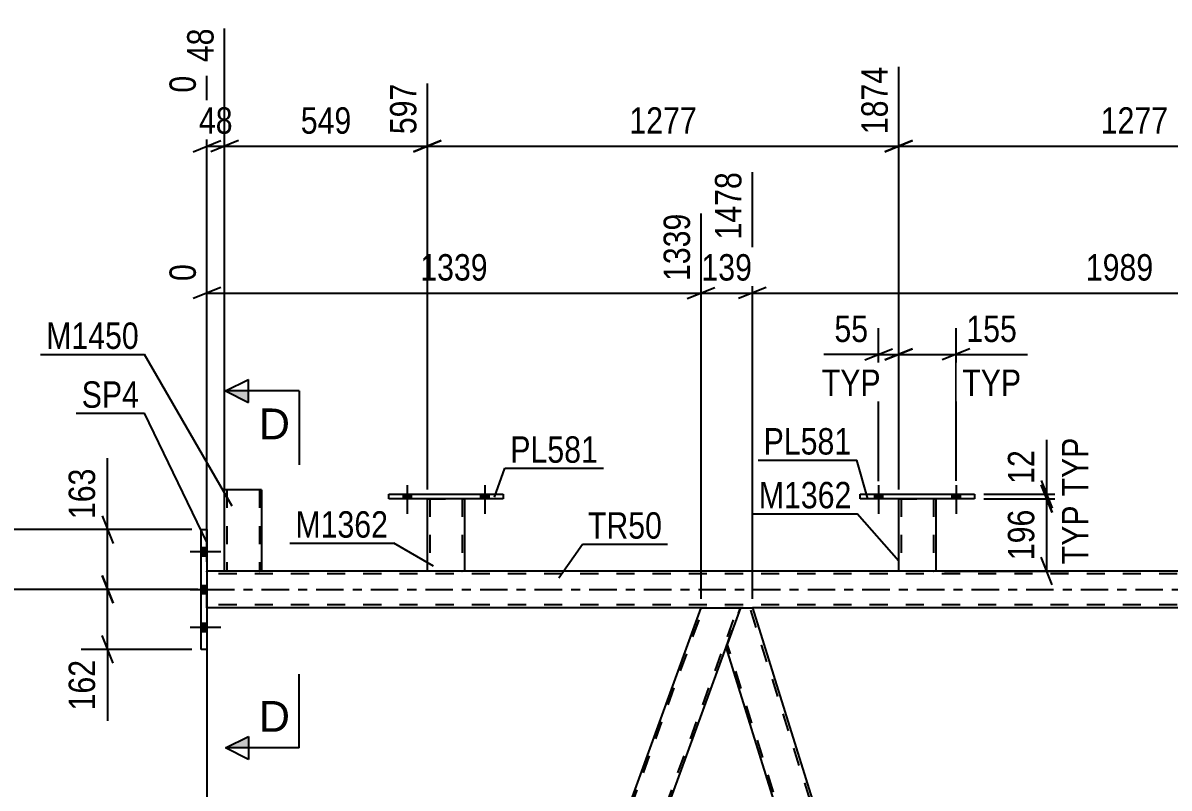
# Model space of a CAD drawing. Header units: millimetres. Extents: x 0 to 841, y 0 to 594.
# Drawn here: x 68 to 192.2, y 432 to 515 of the extents above; entities that cross this region are included whole.
import ezdxf

# ---------------------------------------------------------------- set-up
doc = ezdxf.new("R2010")
doc.units = ezdxf.units.MM
doc.linetypes.add('DXK_LINE_DOT2', pattern=[3.9198, 1.9599, -1.9599])
doc.linetypes.add('DXK_LINE_DOT3', pattern=[5.9187, 2.979, -0.9799, 0.9799, -0.9799])
doc.styles.add('Arial', font='arial.ttf', dxfattribs={"height": 0.2})
doc.styles.add('Arial Narrow', font='ARIALN.TTF', dxfattribs={"height": 0.2})

# ---------------------------------------------------------------- blocks, each defined once
blk = doc.blocks.new('Bolt-232924716-23908 - 2334')
at = {"linetype": 'Continuous'}
for points in [[(109.16, 463.38), (110.04, 463.38), (110.04, 463.86), (109.16, 463.86)], [(117.56, 463.38), (118.44, 463.38), (118.44, 463.86), (117.56, 463.86)]]:
    blk.add_hatch(color=1, dxfattribs=at).paths.add_polyline_path(points)
at = {"color": 1, "linetype": 'Continuous'}
for p, q in [((109.6, 464.86), (109.6, 461.74)), ((118, 464.86), (118, 461.74)), ((109.16, 463.86), (109.16, 463.38)), ((110.04, 463.86), (110.04, 463.38)), ((117.56, 463.86), (117.56, 463.38)), ((118.44, 463.86), (118.44, 463.38))]:
    blk.add_line(p, q, dxfattribs=at)
blk = doc.blocks.new('Bolt-232924716-2340 - 2334')
at = {"linetype": 'Continuous'}
for points in [[(87.9, 457.2), (87.9, 458.08), (87.26, 458.08), (87.26, 457.2)], [(87.9, 457.2), (87.9, 458.08), (87.26, 458.08), (87.26, 457.2)], [(87.9, 457.2), (87.9, 458.08), (87.26, 458.08), (87.26, 457.2)], [(87.9, 453.1), (87.9, 453.98), (87.26, 453.98), (87.26, 453.1)], [(87.9, 453.1), (87.9, 453.98), (87.26, 453.98), (87.26, 453.1)], [(87.9, 449), (87.9, 449.88), (87.26, 449.88), (87.26, 449)], [(87.9, 449), (87.9, 449.88), (87.26, 449.88), (87.26, 449)], [(87.9, 449), (87.9, 449.88), (87.26, 449.88), (87.26, 449)]]:
    blk.add_hatch(color=1, dxfattribs=at).paths.add_polyline_path(points)
at = {"color": 1, "linetype": 'Continuous'}
for p, q in [((86.1, 457.64), (89.42, 457.64)), ((86.1, 457.64), (89.42, 457.64)), ((86.1, 457.64), (89.42, 457.64)), ((87.26, 458.08), (87.9, 458.08)), ((87.26, 458.08), (87.9, 458.08)), ((87.26, 458.08), (87.9, 458.08)), ((87.26, 457.2), (87.9, 457.2)), ((87.26, 457.2), (87.9, 457.2)), ((87.26, 457.2), (87.9, 457.2)), ((86.1, 453.54), (89.42, 453.54)), ((86.1, 453.54), (89.42, 453.54)), ((87.26, 453.98), (87.9, 453.98)), ((87.26, 453.98), (87.9, 453.98)), ((87.26, 453.1), (87.9, 453.1)), ((87.26, 453.1), (87.9, 453.1)), ((87.26, 449.88), (87.9, 449.88)), ((87.26, 449.88), (87.9, 449.88)), ((87.26, 449.88), (87.9, 449.88)), ((86.1, 449.44), (89.42, 449.44)), ((86.1, 449.44), (89.42, 449.44)), ((86.1, 449.44), (89.42, 449.44)), ((87.26, 449), (87.9, 449)), ((87.26, 449), (87.9, 449)), ((87.26, 449), (87.9, 449))]:
    blk.add_line(p, q, dxfattribs=at)
blk = doc.blocks.new('Part-232924716-2476 - 2334')
at = {"color": 7, "linetype": 'DXK_LINE_DOT2'}
for p, q in [((182.8, 330.54), (226.84, 451.54)), ((186.54, 330.54), (230.58, 451.54)), ((230.84, 451.54), (229.29, 447.29)), ((182.54, 330.54), (184.22, 335.14)), ((186.8, 330.54), (188.47, 335.14)), ((186.8, 330.54), (182.54, 330.54))]:
    blk.add_line(p, q, dxfattribs=at)
at = {"color": 2, "linetype": 'Continuous'}
for p, q in [((226.58, 451.54), (184.22, 335.14)), ((230.84, 451.54), (226.58, 451.54)), ((188.47, 335.14), (229.29, 447.29))]:
    blk.add_line(p, q, dxfattribs=at)
blk = doc.blocks.new('Part-232924716-23877 - 2334')
at = {"color": 2, "linetype": 'Continuous'}
for p, q in [((162.88, 455.54), (162.88, 463.38)), ((166.88, 463.38), (166.88, 455.54)), ((166.84, 455.54), (162.88, 455.54)), ((166.88, 455.54), (166.84, 455.54))]:
    blk.add_line(p, q, dxfattribs=at)
at = {"color": 7, "linetype": 'DXK_LINE_DOT2'}
for p, q in [((162.88, 463.38), (166.88, 463.38)), ((162.88, 463.38), (162.88, 463.38)), ((162.88, 463.38), (162.88, 463.38)), ((163.12, 463.38), (163.12, 455.54)), ((166.64, 463.38), (166.64, 455.54)), ((166.88, 463.38), (166.88, 463.38)), ((166.88, 463.38), (166.88, 463.38)), ((166.62, 455.54), (166.64, 455.54))]:
    blk.add_line(p, q, dxfattribs=at)
blk = doc.blocks.new('Part-232924716-2567 - 2334')
at = {"color": 2, "linetype": 'Continuous'}
for p, q in [((97.41, 330.54), (141.45, 451.54)), ((141.45, 451.54), (145.71, 451.54)), ((101.67, 330.54), (144.16, 447.29))]:
    blk.add_line(p, q, dxfattribs=at)
at = {"color": 7, "linetype": 'DXK_LINE_DOT2'}
for p, q in [((97.66, 330.54), (141.7, 451.54)), ((101.41, 330.54), (145.45, 451.54)), ((144.16, 447.29), (145.71, 451.54)), ((101.67, 330.54), (97.41, 330.54))]:
    blk.add_line(p, q, dxfattribs=at)
blk = doc.blocks.new('Part-232924716-2579 - 2334')
at = {"color": 2, "linetype": 'Continuous'}
for p, q in [((87.26, 447.04), (87.26, 460.04)), ((87.26, 460.04), (87.9, 460.04)), ((87.9, 460.04), (87.9, 447.04)), ((87.9, 447.04), (87.26, 447.04))]:
    blk.add_line(p, q, dxfattribs=at)
blk = doc.blocks.new('Part-232924716-2518 - 2334')
at = {"color": 2, "linetype": 'Continuous'}
for p, q in [((89.82, 455.54), (87.9, 455.54)), ((111.8, 455.54), (93.82, 455.54)), ((162.88, 455.54), (115.8, 455.54)), ((213.96, 455.54), (166.88, 455.54)), ((141.45, 451.54), (87.9, 451.54)), ((226.58, 451.54), (147.02, 451.54))]:
    blk.add_line(p, q, dxfattribs=at)
at = {"color": 7, "linetype": 'DXK_LINE_DOT2'}
for p, q in [((87.9, 451.54), (87.9, 455.54)), ((749.65, 455.22), (87.9, 455.22)), ((93.82, 455.54), (89.82, 455.54)), ((115.8, 455.54), (111.8, 455.54)), ((166.88, 455.54), (162.88, 455.54)), ((749.65, 451.86), (87.9, 451.86)), ((749.65, 451.54), (141.45, 451.54))]:
    blk.add_line(p, q, dxfattribs=at)
at = {"color": 7, "linetype": 'DXK_LINE_DOT3'}
blk.add_line((87.9, 453.54), (749.65, 453.54), dxfattribs=at)
blk = doc.blocks.new('Part-232924716-2572 - 2334')
at = {"color": 2, "linetype": 'Continuous'}
for p, q in [((145.71, 451.54), (144.16, 447.29)), ((145.71, 451.54), (147.02, 451.54)), ((147.02, 451.54), (183.3, 335.14)), ((179.11, 335.14), (144.16, 447.29))]:
    blk.add_line(p, q, dxfattribs=at)
at = {"color": 7, "linetype": 'DXK_LINE_DOT2'}
for p, q in [((183.59, 333.42), (146.77, 451.54)), ((180.8, 330.54), (144.29, 447.66)), ((180.55, 330.54), (179.11, 335.14)), ((183.73, 333.79), (183.3, 335.14)), ((182.54, 330.54), (183.73, 333.79)), ((180.55, 330.54), (182.54, 330.54))]:
    blk.add_line(p, q, dxfattribs=at)
blk = doc.blocks.new('Part-232924716-23878 - 2334')
at = {"color": 2, "linetype": 'Continuous'}
for p, q in [((158.68, 463.38), (158.68, 463.86)), ((158.68, 463.86), (171.08, 463.86)), ((171.08, 463.38), (158.68, 463.38)), ((171.08, 463.86), (171.08, 463.38))]:
    blk.add_line(p, q, dxfattribs=at)
blk = doc.blocks.new('Part-232924716-23879 - 2334')
at = {"color": 2, "linetype": 'Continuous'}
for p, q in [((111.8, 455.54), (111.8, 463.38)), ((115.8, 463.38), (115.8, 455.54)), ((115.76, 455.54), (111.8, 455.54)), ((115.8, 455.54), (115.76, 455.54))]:
    blk.add_line(p, q, dxfattribs=at)
at = {"color": 7, "linetype": 'DXK_LINE_DOT2'}
for p, q in [((111.8, 463.38), (115.8, 463.38)), ((111.8, 463.38), (111.8, 463.38)), ((111.8, 463.38), (111.8, 463.38)), ((112.04, 463.38), (112.04, 455.54)), ((115.56, 463.38), (115.56, 455.54)), ((115.8, 463.38), (115.8, 463.38)), ((115.8, 463.38), (115.8, 463.38)), ((115.54, 455.54), (115.56, 455.54))]:
    blk.add_line(p, q, dxfattribs=at)
blk = doc.blocks.new('Part-232924716-23880 - 2334')
at = {"color": 2, "linetype": 'Continuous'}
for p, q in [((107.6, 463.38), (107.6, 463.86)), ((107.6, 463.86), (120, 463.86)), ((120, 463.38), (107.6, 463.38)), ((120, 463.86), (120, 463.38))]:
    blk.add_line(p, q, dxfattribs=at)
blk = doc.blocks.new('Part-232924716-23881 - 2334')
at = {"color": 2, "linetype": 'Continuous'}
for p, q in [((93.82, 464.34), (89.82, 464.34)), ((89.82, 455.54), (89.82, 464.34)), ((93.82, 464.34), (93.82, 455.54)), ((93.78, 455.54), (89.82, 455.54)), ((93.82, 455.54), (93.78, 455.54))]:
    blk.add_line(p, q, dxfattribs=at)
at = {"color": 7, "linetype": 'DXK_LINE_DOT2'}
for p, q in [((90.06, 464.34), (90.06, 455.54)), ((93.51, 464.34), (93.52, 464.34)), ((93.52, 464.34), (93.56, 464.34)), ((93.56, 464.34), (93.58, 464.34)), ((93.58, 464.34), (93.58, 455.54)), ((93.56, 455.54), (93.58, 455.54))]:
    blk.add_line(p, q, dxfattribs=at)
blk = doc.blocks.new('Bolt-232924716-23906 - 2334')
at = {"linetype": 'Continuous'}
for points in [[(160.24, 463.38), (161.12, 463.38), (161.12, 463.86), (160.24, 463.86)], [(168.64, 463.38), (169.52, 463.38), (169.52, 463.86), (168.64, 463.86)]]:
    blk.add_hatch(color=1, dxfattribs=at).paths.add_polyline_path(points)
at = {"color": 1, "linetype": 'Continuous'}
for p, q in [((160.68, 464.86), (160.68, 461.74)), ((169.08, 464.86), (169.08, 461.74)), ((160.24, 463.86), (160.24, 463.38)), ((161.12, 463.86), (161.12, 463.38)), ((168.64, 463.86), (168.64, 463.38)), ((169.52, 463.86), (169.52, 463.38))]:
    blk.add_line(p, q, dxfattribs=at)
blk = doc.blocks.new('Bolt-232924716-23907 - 2334')
at = {"linetype": 'Continuous'}
for points in [[(160.24, 463.38), (161.12, 463.38), (161.12, 463.86), (160.24, 463.86)], [(168.64, 463.38), (169.52, 463.38), (169.52, 463.86), (168.64, 463.86)]]:
    blk.add_hatch(color=1, dxfattribs=at).paths.add_polyline_path(points)
at = {"color": 1, "linetype": 'Continuous'}
for p, q in [((160.68, 464.86), (160.68, 461.74)), ((169.08, 464.86), (169.08, 461.74)), ((160.24, 463.86), (160.24, 463.38)), ((161.12, 463.86), (161.12, 463.38)), ((168.64, 463.86), (168.64, 463.38)), ((169.52, 463.86), (169.52, 463.38))]:
    blk.add_line(p, q, dxfattribs=at)
blk = doc.blocks.new('Bolt-232924716-23909 - 2334')
at = {"linetype": 'Continuous'}
for points in [[(109.16, 463.38), (110.04, 463.38), (110.04, 463.86), (109.16, 463.86)], [(117.56, 463.38), (118.44, 463.38), (118.44, 463.86), (117.56, 463.86)]]:
    blk.add_hatch(color=1, dxfattribs=at).paths.add_polyline_path(points)
at = {"color": 1, "linetype": 'Continuous'}
for p, q in [((109.6, 464.86), (109.6, 461.74)), ((118, 464.86), (118, 461.74)), ((109.16, 463.86), (109.16, 463.38)), ((110.04, 463.86), (110.04, 463.38)), ((117.56, 463.86), (117.56, 463.38)), ((118.44, 463.86), (118.44, 463.38))]:
    blk.add_line(p, q, dxfattribs=at)
blk = doc.blocks.new('StraightDimension-232924716-30156 - 2334')
at = {"color": 7, "linetype": 'Continuous'}
for p, q in [((162.88, 464.38), (162.88, 510.21)), ((213.96, 464.38), (213.96, 510.21)), ((164.38, 502.2), (161.38, 501)), ((212.46, 501), (215.46, 502.2)), ((162.88, 501.6), (213.96, 501.6))]:
    blk.add_line(p, q, dxfattribs=at)
at = {"color": 0}
blk.add_wipeout([(192.67, 502.35), (192.67, 506.55), (184.16, 506.55), (184.16, 502.35)], dxfattribs=at)
at = {"color": 3, "style": 'Arial Narrow'}
blk.add_text('1277', height=2.863, dxfattribs=at).set_placement((184.76, 502.95))
at = {"color": 0, "linetype": 'Continuous'}
blk.add_wipeout([(213.36, 510.81), (209.16, 510.81), (209.16, 502.3), (213.36, 502.3)], dxfattribs=at)
at = {"color": 3, "linetype": 'Continuous', "style": 'Arial Narrow'}
blk.add_text('3151', height=2.863, rotation=90.0002, dxfattribs=at).set_placement((212.76, 502.9))
blk = doc.blocks.new('StraightDimension-232924716-3019 - 2334')
at = {"color": 7, "linetype": 'Continuous'}
for p, q in [((76.53, 455.04), (77.73, 452.04)), ((86.9, 453.54), (74.28, 453.54)), ((77.13, 447.04), (77.13, 453.54)), ((77.73, 445.54), (76.53, 448.54)), ((86.26, 447.04), (74.28, 447.04)), ((77.13, 447.04), (77.13, 439.31)), ((77.13, 447.04), (77.13, 439.31))]:
    blk.add_line(p, q, dxfattribs=at)
at = {"color": 0}
blk.add_wipeout([(76.38, 446.52), (72.18, 446.52), (72.18, 439.83), (76.38, 439.83)], dxfattribs=at)
at = {"color": 3, "style": 'Arial Narrow'}
blk.add_text('162', height=2.863, rotation=90.0002, dxfattribs=at).set_placement((75.78, 440.43))
blk = doc.blocks.new('StraightDimension-232924716-3010 - 2334')
at = {"color": 7, "linetype": 'Continuous'}
for p, q in [((77.13, 460.04), (77.13, 467.78)), ((77.13, 460.04), (77.13, 467.78)), ((76.53, 461.54), (77.73, 458.54)), ((86.26, 460.04), (74.28, 460.04)), ((77.13, 453.54), (77.13, 460.04)), ((77.73, 452.04), (76.53, 455.04)), ((86.9, 453.54), (74.28, 453.54))]:
    blk.add_line(p, q, dxfattribs=at)
at = {"color": 0}
blk.add_wipeout([(76.38, 467.25), (72.18, 467.25), (72.18, 460.57), (76.38, 460.57)], dxfattribs=at)
at = {"color": 3, "style": 'Arial Narrow'}
blk.add_text('163', height=2.863, rotation=90.0002, dxfattribs=at).set_placement((75.78, 461.17))
blk = doc.blocks.new('StraightDimension-232924716-30159 - 2334')
at = {"color": 7, "linetype": 'Continuous'}
for p, q in [((89.82, 463.89), (89.82, 514.36)), ((87.9, 456.54), (87.9, 509.23)), ((86.4, 501), (89.4, 502.2)), ((91.32, 502.2), (88.32, 501)), ((87.9, 501.6), (89.82, 501.6))]:
    blk.add_line(p, q, dxfattribs=at)
at = {"color": 0, "linetype": 'Continuous'}
blk.add_wipeout([(89.22, 514.96), (85.02, 514.96), (85.02, 510.1), (89.22, 510.1)], dxfattribs=at)
at = {"color": 0}
blk.add_wipeout([(91.29, 502.35), (91.29, 506.55), (86.43, 506.55), (86.43, 502.35)], dxfattribs=at)
at = {"color": 3, "linetype": 'Continuous', "style": 'Arial Narrow'}
blk.add_text('48', height=2.863, rotation=90.0002, dxfattribs=at).set_placement((88.62, 510.7))
at = {"color": 3, "style": 'Arial Narrow'}
blk.add_text('48', height=2.863, dxfattribs=at).set_placement((87.03, 502.95))
at = {"color": 0, "linetype": 'Continuous'}
blk.add_wipeout([(87.3, 509.83), (83.1, 509.83), (83.1, 506.8), (87.3, 506.8)], dxfattribs=at)
at = {"color": 3, "linetype": 'Continuous', "style": 'Arial Narrow'}
blk.add_text('0', height=2.86, rotation=90.0002, dxfattribs=at).set_placement((86.7, 507.4))
blk = doc.blocks.new('StraightDimension-232924716-28805 - 2334')
at = {"color": 7, "linetype": 'Continuous'}
for p, q in [((178.31, 464.88), (179.51, 461.88)), ((172.08, 463.38), (181.31, 463.38)), ((178.91, 455.54), (178.91, 463.38)), ((179.51, 454.04), (178.31, 457.04)), ((167.84, 455.54), (181.31, 455.54))]:
    blk.add_line(p, q, dxfattribs=at)
at = {"color": 0}
blk.add_wipeout([(178.16, 462.8), (173.96, 462.8), (173.96, 456.12), (178.16, 456.12)], dxfattribs=at)
at = {"color": 0, "linetype": 'Continuous'}
blk.add_wipeout([(184.01, 463.26), (179.81, 463.26), (179.81, 455.67), (184.01, 455.67)], dxfattribs=at)
at = {"color": 3, "linetype": 'Continuous', "style": 'Arial Narrow'}
blk.add_text('TYP', height=2.863, rotation=90.0002, dxfattribs=at).set_placement((183.41, 456.27))
at = {"color": 3, "style": 'Arial Narrow'}
blk.add_text('196', height=2.863, rotation=90.0002, dxfattribs=at).set_placement((177.56, 456.72))
blk = doc.blocks.new('StraightDimension-232924716-28790 - 2334')
at = {"color": 7, "linetype": 'Continuous'}
for p, q in [((160.68, 465.3), (160.68, 481.87)), ((162.88, 464.38), (162.88, 481.87)), ((159.18, 478.42), (162.18, 479.62)), ((164.38, 479.62), (161.38, 478.42)), ((160.68, 479.02), (154.77, 479.02)), ((160.68, 479.02), (154.77, 479.02)), ((160.68, 479.02), (162.88, 479.02))]:
    blk.add_line(p, q, dxfattribs=at)
at = {"color": 0}
blk.add_wipeout([(160.15, 479.77), (160.15, 483.97), (155.3, 483.97), (155.3, 479.77)], dxfattribs=at)
at = {"color": 0, "linetype": 'Continuous'}
blk.add_wipeout([(161.52, 473.92), (161.52, 478.12), (153.93, 478.12), (153.93, 473.92)], dxfattribs=at)
at = {"color": 3, "style": 'Arial Narrow'}
blk.add_text('55', height=2.863, dxfattribs=at).set_placement((155.9, 480.37))
at = {"color": 3, "linetype": 'Continuous', "style": 'Arial Narrow'}
blk.add_text('TYP', height=2.863, dxfattribs=at).set_placement((154.53, 474.52))
blk = doc.blocks.new('StraightDimension-232924716-30157 - 2334')
at = {"color": 7, "linetype": 'Continuous'}
for p, q in [((162.88, 464.38), (162.88, 510.21)), ((111.8, 464.38), (111.8, 508.39)), ((113.3, 502.2), (110.3, 501)), ((161.38, 501), (164.38, 502.2)), ((111.8, 501.6), (162.88, 501.6))]:
    blk.add_line(p, q, dxfattribs=at)
at = {"color": 0}
blk.add_wipeout([(141.59, 502.35), (141.59, 506.55), (133.08, 506.55), (133.08, 502.35)], dxfattribs=at)
at = {"color": 3, "style": 'Arial Narrow'}
blk.add_text('1277', height=2.863, dxfattribs=at).set_placement((133.68, 502.95))
at = {"color": 0, "linetype": 'Continuous'}
blk.add_wipeout([(162.28, 510.81), (158.08, 510.81), (158.08, 502.3), (162.28, 502.3)], dxfattribs=at)
at = {"color": 3, "linetype": 'Continuous', "style": 'Arial Narrow'}
blk.add_text('1874', height=2.863, rotation=90.0002, dxfattribs=at).set_placement((161.68, 502.9))
blk = doc.blocks.new('StraightDimension-232924716-2700 - 2334')
at = {"color": 7, "linetype": 'Continuous'}
for p, q in [((87.9, 450.54), (87.9, 401.23)), ((66, 331.54), (66, 406.48)), ((67.5, 404.23), (64.5, 403.03)), ((86.4, 403.03), (89.4, 404.23)), ((66, 403.63), (87.9, 403.63))]:
    blk.add_line(p, q, dxfattribs=at)
at = {"color": 0}
blk.add_wipeout([(81.21, 404.38), (81.21, 408.58), (72.69, 408.58), (72.69, 404.38)], dxfattribs=at)
at = {"color": 3, "style": 'Arial Narrow'}
blk.add_text('1290', height=2.863, dxfattribs=at).set_placement((73.29, 404.98))
blk = doc.blocks.new('StraightDimension-232924716-2705 - 2334')
at = {"color": 7, "linetype": 'Continuous'}
blk.add_line((86.26, 460.04), (25.82, 460.04), dxfattribs=at)
blk = doc.blocks.new('StraightDimension-232924716-2716 - 2334')
at = {"color": 7, "linetype": 'Continuous'}
for p, q in [((42.32, 452.04), (41.12, 455.04)), ((86.9, 453.54), (38.87, 453.54)), ((41.72, 327.54), (41.72, 453.54)), ((41.12, 329.04), (42.32, 326.04)), ((64.2, 327.54), (38.87, 327.54))]:
    blk.add_line(p, q, dxfattribs=at)
at = {"color": 0}
blk.add_wipeout([(40.97, 394.8), (36.77, 394.8), (36.77, 386.28), (40.97, 386.28)], dxfattribs=at)
at = {"color": 3, "style": 'Arial Narrow'}
blk.add_text('3150', height=2.863, rotation=90.0002, dxfattribs=at).set_placement((40.37, 386.88))
blk = doc.blocks.new('StraightDimension-232924716-8205 - 2334')
at = {"color": 7, "linetype": 'Continuous'}
for p, q in [((147.02, 452.54), (147.02, 498.79)), ((226.58, 452.54), (226.58, 494.29)), ((148.52, 486.28), (145.52, 485.08)), ((147.02, 485.68), (226.58, 485.68)), ((225.08, 485.08), (228.08, 486.28))]:
    blk.add_line(p, q, dxfattribs=at)
at = {"color": 0}
blk.add_wipeout([(191.06, 486.43), (191.06, 490.63), (182.55, 490.63), (182.55, 486.43)], dxfattribs=at)
at = {"color": 3, "style": 'Arial Narrow'}
blk.add_text('1989', height=2.863, dxfattribs=at).set_placement((183.15, 487.03))
at = {"color": 0, "linetype": 'Continuous'}
blk.add_wipeout([(225.98, 494.89), (221.78, 494.89), (221.78, 486.38), (225.98, 486.38)], dxfattribs=at)
at = {"color": 3, "linetype": 'Continuous', "style": 'Arial Narrow'}
blk.add_text('3467', height=2.863, rotation=90.0002, dxfattribs=at).set_placement((225.38, 486.98))
blk = doc.blocks.new('StraightDimension-232924716-8206 - 2334')
at = {"color": 7, "linetype": 'Continuous'}
for p, q in [((147.02, 452.54), (147.02, 498.79)), ((141.45, 452.54), (141.45, 494.29)), ((139.95, 485.08), (142.95, 486.28)), ((141.45, 485.68), (147.02, 485.68)), ((148.52, 486.28), (145.52, 485.08))]:
    blk.add_line(p, q, dxfattribs=at)
at = {"color": 0}
blk.add_wipeout([(147.58, 486.43), (147.58, 490.63), (140.89, 490.63), (140.89, 486.43)], dxfattribs=at)
at = {"color": 3, "style": 'Arial Narrow'}
blk.add_text('139', height=2.863, dxfattribs=at).set_placement((141.49, 487.03))
at = {"color": 0, "linetype": 'Continuous'}
blk.add_wipeout([(146.42, 499.39), (142.22, 499.39), (142.22, 490.88), (146.42, 490.88)], dxfattribs=at)
at = {"color": 3, "linetype": 'Continuous', "style": 'Arial Narrow'}
blk.add_text('1478', height=2.863, rotation=90.0002, dxfattribs=at).set_placement((145.82, 491.48))
blk = doc.blocks.new('StraightDimension-232924716-8207 - 2334')
at = {"color": 7, "linetype": 'Continuous'}
for p, q in [((141.45, 452.54), (141.45, 494.29)), ((87.9, 456.54), (87.9, 488.81)), ((89.4, 486.28), (86.4, 485.08)), ((87.9, 485.68), (141.45, 485.68)), ((139.95, 485.08), (142.95, 486.28))]:
    blk.add_line(p, q, dxfattribs=at)
at = {"color": 0}
blk.add_wipeout([(118.93, 486.43), (118.93, 490.63), (110.42, 490.63), (110.42, 486.43)], dxfattribs=at)
at = {"color": 3, "style": 'Arial Narrow'}
blk.add_text('1339', height=2.863, dxfattribs=at).set_placement((111.02, 487.03))
at = {"color": 0, "linetype": 'Continuous'}
for points in [[(140.85, 494.89), (136.65, 494.89), (136.65, 486.38), (140.85, 486.38)], [(87.3, 489.41), (83.1, 489.41), (83.1, 486.38), (87.3, 486.38)]]:
    blk.add_wipeout(points, dxfattribs=at)
at = {"color": 3, "linetype": 'Continuous', "style": 'Arial Narrow'}
for s, height, p in [('1339', 2.863, (140.25, 486.98)), ('0', 2.86, (86.7, 486.98))]:
    blk.add_text(s, height=height, rotation=90.0002, dxfattribs=at).set_placement(p)
blk = doc.blocks.new('StraightDimension-232924716-28789 - 2334')
at = {"color": 7, "linetype": 'Continuous'}
for p, q in [((162.88, 464.38), (162.88, 481.87)), ((169.08, 465.32), (169.08, 481.87)), ((161.38, 478.42), (164.38, 479.62)), ((170.58, 479.62), (167.58, 478.42)), ((162.88, 479.02), (169.08, 479.02)), ((169.08, 479.02), (176.81, 479.02)), ((169.08, 479.02), (176.81, 479.02))]:
    blk.add_line(p, q, dxfattribs=at)
at = {"color": 0}
blk.add_wipeout([(176.29, 479.77), (176.29, 483.97), (169.6, 483.97), (169.6, 479.77)], dxfattribs=at)
at = {"color": 0, "linetype": 'Continuous'}
blk.add_wipeout([(176.74, 473.92), (176.74, 478.12), (169.15, 478.12), (169.15, 473.92)], dxfattribs=at)
at = {"color": 3, "style": 'Arial Narrow'}
blk.add_text('155', height=2.863, dxfattribs=at).set_placement((170.2, 480.37))
at = {"color": 3, "linetype": 'Continuous', "style": 'Arial Narrow'}
blk.add_text('TYP', height=2.863, dxfattribs=at).set_placement((169.75, 474.52))
blk = doc.blocks.new('StraightDimension-232924716-28804 - 2334')
at = {"color": 7, "linetype": 'Continuous'}
for p, q in [((178.91, 463.86), (178.91, 469.77)), ((178.91, 463.86), (178.91, 469.77)), ((178.31, 465.36), (179.51, 462.36)), ((179.51, 461.88), (178.31, 464.88)), ((172.08, 463.86), (181.31, 463.86)), ((172.08, 463.38), (181.31, 463.38)), ((178.91, 463.38), (178.91, 463.86))]:
    blk.add_line(p, q, dxfattribs=at)
at = {"color": 0, "linetype": 'Continuous'}
blk.add_wipeout([(184.01, 470.61), (179.81, 470.61), (179.81, 463.02), (184.01, 463.02)], dxfattribs=at)
at = {"color": 0}
blk.add_wipeout([(178.16, 469.24), (173.96, 469.24), (173.96, 464.39), (178.16, 464.39)], dxfattribs=at)
at = {"color": 3, "linetype": 'Continuous', "style": 'Arial Narrow'}
blk.add_text('TYP', height=2.863, rotation=90.0002, dxfattribs=at).set_placement((183.41, 463.62))
at = {"color": 3, "style": 'Arial Narrow'}
blk.add_text('12', height=2.863, rotation=90.0002, dxfattribs=at).set_placement((177.56, 464.99))
blk = doc.blocks.new('StraightDimension-232924716-30158 - 2334')
at = {"color": 7, "linetype": 'Continuous'}
for p, q in [((89.82, 463.89), (89.82, 514.36)), ((111.8, 464.38), (111.8, 508.39)), ((91.32, 502.2), (88.32, 501)), ((110.3, 501), (113.3, 502.2)), ((89.82, 501.6), (111.8, 501.6))]:
    blk.add_line(p, q, dxfattribs=at)
at = {"color": 0}
blk.add_wipeout([(104.15, 502.35), (104.15, 506.55), (97.47, 506.55), (97.47, 502.35)], dxfattribs=at)
at = {"color": 3, "style": 'Arial Narrow'}
blk.add_text('549', height=2.863, dxfattribs=at).set_placement((98.07, 502.95))
at = {"color": 0, "linetype": 'Continuous'}
blk.add_wipeout([(111.2, 508.99), (107, 508.99), (107, 502.3), (111.2, 502.3)], dxfattribs=at)
at = {"color": 3, "linetype": 'Continuous', "style": 'Arial Narrow'}
blk.add_text('597', height=2.863, rotation=90.0002, dxfattribs=at).set_placement((110.6, 502.9))
blk = doc.blocks.new('SectionMark-232924716-3492 - 2334')
at = {"linetype": 'Continuous'}
for points in [[(92.4, 475.07), (92.4, 473.82), (89.9, 475.07)], [(92.4, 437.61), (92.4, 436.36), (89.9, 436.36)]]:
    blk.add_hatch(color=6, dxfattribs=at).paths.add_polyline_path(points)
at = {"color": 6, "linetype": 'Continuous'}
for p, q in [((89.9, 475.07), (92.4, 476.32)), ((92.4, 473.82), (92.4, 476.32)), ((97.9, 475.07), (89.9, 475.07)), ((89.9, 475.07), (92.4, 473.82)), ((97.9, 475.07), (97.9, 467.07)), ((97.9, 436.36), (97.9, 444.36)), ((89.9, 436.36), (92.4, 437.61)), ((92.4, 437.61), (92.4, 435.11)), ((97.9, 436.36), (89.9, 436.36)), ((92.4, 435.11), (89.9, 436.36))]:
    blk.add_line(p, q, dxfattribs=at)
at = {"color": 0, "linetype": 'Continuous'}
for points in [[(96.9, 469.82), (96.9, 473.32), (93.53, 473.32), (93.53, 469.82)], [(96.9, 438.11), (96.9, 441.61), (93.53, 441.61), (93.53, 438.11)]]:
    blk.add_wipeout(points, dxfattribs=at)
at = {"color": 3, "linetype": 'Continuous', "style": 'Arial'}
for p in [(93.53, 469.82), (93.53, 438.11)]:
    blk.add_text('D', height=3.34, dxfattribs=at).set_placement(p)
blk = doc.blocks.new('Mark-232924716-2514 - 2334')
at = {"color": 0}
blk.add_wipeout([(137.23, 459.05), (137.23, 462.05), (129.19, 462.05), (129.19, 459.05)], dxfattribs=at)
blk.add_wipeout([(137.23, 459.05), (137.23, 462.05), (129.19, 462.05), (129.19, 459.05)], dxfattribs=at)
at = {"color": 30, "linetype": 'Continuous'}
for p, q in [((126.04, 454.79), (128.59, 458.45)), ((128.59, 458.45), (137.83, 458.45))]:
    blk.add_line(p, q, dxfattribs=at)
at = {"color": 3, "style": 'Arial Narrow'}
blk.add_text('TR50', height=2.863, dxfattribs=at).set_placement((129.19, 459.05))
blk = doc.blocks.new('Mark-232924716-2575 - 2334')
at = {"color": 0}
blk.add_wipeout([(80.54, 473.24), (80.54, 476.24), (74.33, 476.24), (74.33, 473.24)], dxfattribs=at)
blk.add_wipeout([(80.54, 473.24), (80.54, 476.24), (74.33, 476.24), (74.33, 473.24)], dxfattribs=at)
at = {"color": 30, "linetype": 'Continuous'}
for p in [(73.73, 472.64), (87.9, 458.67)]:
    blk.add_line(p, (81.14, 472.64), dxfattribs=at)
at = {"color": 3, "style": 'Arial Narrow'}
blk.add_text('SP4', height=2.863, dxfattribs=at).set_placement((74.33, 473.24))
blk = doc.blocks.new('Mark-232924716-28603 - 2334')
at = {"color": 0}
blk.add_wipeout([(157.76, 462.34), (157.76, 465.34), (147.71, 465.34), (147.71, 462.34)], dxfattribs=at)
blk.add_wipeout([(157.76, 462.34), (157.76, 465.34), (147.71, 465.34), (147.71, 462.34)], dxfattribs=at)
at = {"color": 30, "linetype": 'Continuous'}
for p in [(147.11, 461.74), (162.88, 456.62)]:
    blk.add_line(p, (158.36, 461.74), dxfattribs=at)
at = {"color": 3, "style": 'Arial Narrow'}
blk.add_text('M1362', height=2.863, dxfattribs=at).set_placement((147.71, 462.34))
blk = doc.blocks.new('Mark-232924716-28606 - 2334')
at = {"color": 0}
blk.add_wipeout([(157.73, 468.17), (157.73, 471.17), (148.23, 471.17), (148.23, 468.17)], dxfattribs=at)
blk.add_wipeout([(157.73, 468.17), (157.73, 471.17), (148.23, 471.17), (148.23, 468.17)], dxfattribs=at)
at = {"color": 30, "linetype": 'Continuous'}
for p in [(147.63, 467.57), (159.51, 463.38)]:
    blk.add_line(p, (158.33, 467.57), dxfattribs=at)
at = {"color": 3, "style": 'Arial Narrow'}
blk.add_text('PL581', height=2.863, dxfattribs=at).set_placement((148.23, 468.17))
blk = doc.blocks.new('Mark-232924716-28609 - 2334')
at = {"color": 0}
blk.add_wipeout([(107.54, 459.16), (107.54, 462.16), (97.49, 462.16), (97.49, 459.16)], dxfattribs=at)
blk.add_wipeout([(107.54, 459.16), (107.54, 462.16), (97.49, 462.16), (97.49, 459.16)], dxfattribs=at)
at = {"color": 30, "linetype": 'Continuous'}
for p in [(96.89, 458.56), (112.45, 456.06)]:
    blk.add_line(p, (108.14, 458.56), dxfattribs=at)
at = {"color": 3, "style": 'Arial Narrow'}
blk.add_text('M1362', height=2.863, dxfattribs=at).set_placement((97.49, 459.16))
blk = doc.blocks.new('Mark-232924716-28612 - 2334')
at = {"color": 0}
blk.add_wipeout([(130.29, 467.28), (130.29, 470.28), (120.78, 470.28), (120.78, 467.28)], dxfattribs=at)
blk.add_wipeout([(130.29, 467.28), (130.29, 470.28), (120.78, 470.28), (120.78, 467.28)], dxfattribs=at)
at = {"color": 30, "linetype": 'Continuous'}
for p, q in [((119.06, 463.55), (120.18, 466.68)), ((120.18, 466.68), (130.89, 466.68))]:
    blk.add_line(p, q, dxfattribs=at)
at = {"color": 3, "style": 'Arial Narrow'}
blk.add_text('PL581', height=2.863, dxfattribs=at).set_placement((120.78, 467.28))
blk = doc.blocks.new('Mark-232924716-28615 - 2334')
at = {"color": 0}
blk.add_wipeout([(80.53, 479.62), (80.53, 482.62), (70.48, 482.62), (70.48, 479.62)], dxfattribs=at)
blk.add_wipeout([(80.53, 479.62), (80.53, 482.62), (70.48, 482.62), (70.48, 479.62)], dxfattribs=at)
at = {"color": 30, "linetype": 'Continuous'}
for p in [(69.88, 479.02), (90.63, 462.57)]:
    blk.add_line(p, (81.13, 479.02), dxfattribs=at)
at = {"color": 3, "style": 'Arial Narrow'}
blk.add_text('M1450', height=2.863, dxfattribs=at).set_placement((70.48, 479.62))

msp = doc.modelspace()

# ---------------------------------------------------------------- block references
for name in ['Bolt-232924716-23908 - 2334', 'Bolt-232924716-23909 - 2334', 'Bolt-232924716-23906 - 2334', 'Bolt-232924716-23907 - 2334', 'Part-232924716-23881 - 2334', 'Part-232924716-23880 - 2334', 'Part-232924716-23879 - 2334', 'Part-232924716-23878 - 2334', 'Part-232924716-23877 - 2334', 'Part-232924716-2579 - 2334', 'Bolt-232924716-2340 - 2334', 'Part-232924716-2518 - 2334', 'Part-232924716-2567 - 2334', 'Part-232924716-2572 - 2334', 'Part-232924716-2476 - 2334']:
    msp.add_blockref(name, (0, 0))

# ---------------------------------------------------------------- next in the draw order: block references
for name in ['StraightDimension-232924716-30156 - 2334', 'StraightDimension-232924716-3019 - 2334']:
    msp.add_blockref(name, (0, 0))

# ---------------------------------------------------------------- next in the draw order: block references
for name in ['StraightDimension-232924716-28790 - 2334', 'StraightDimension-232924716-3010 - 2334', 'StraightDimension-232924716-28805 - 2334', 'StraightDimension-232924716-2700 - 2334']:
    msp.add_blockref(name, (0, 0))

# ---------------------------------------------------------------- next in the draw order: block references
for name in ['StraightDimension-232924716-30159 - 2334', 'StraightDimension-232924716-30157 - 2334']:
    msp.add_blockref(name, (0, 0))

# ---------------------------------------------------------------- next in the draw order: block references
msp.add_blockref('StraightDimension-232924716-2705 - 2334', (0, 0))

# ---------------------------------------------------------------- next in the draw order: block references
for name in ['StraightDimension-232924716-8205 - 2334', 'StraightDimension-232924716-2716 - 2334']:
    msp.add_blockref(name, (0, 0))

# ---------------------------------------------------------------- next in the draw order: block references
for name in ['StraightDimension-232924716-8206 - 2334', 'StraightDimension-232924716-28789 - 2334']:
    msp.add_blockref(name, (0, 0))

# ---------------------------------------------------------------- next in the draw order: block references
for name in ['StraightDimension-232924716-8207 - 2334', 'StraightDimension-232924716-28804 - 2334', 'Mark-232924716-28603 - 2334']:
    msp.add_blockref(name, (0, 0))

# ---------------------------------------------------------------- next in the draw order: block references
for name in ['StraightDimension-232924716-30158 - 2334', 'Mark-232924716-28606 - 2334', 'Mark-232924716-28612 - 2334', 'Mark-232924716-2514 - 2334']:
    msp.add_blockref(name, (0, 0))

# ---------------------------------------------------------------- next in the draw order: block references
for name in ['Mark-232924716-2575 - 2334', 'SectionMark-232924716-3492 - 2334']:
    msp.add_blockref(name, (0, 0))

# ---------------------------------------------------------------- next in the draw order: block references
for name in ['Mark-232924716-28615 - 2334', 'Mark-232924716-28609 - 2334']:
    msp.add_blockref(name, (0, 0))

doc.saveas('drawing.dxf')
